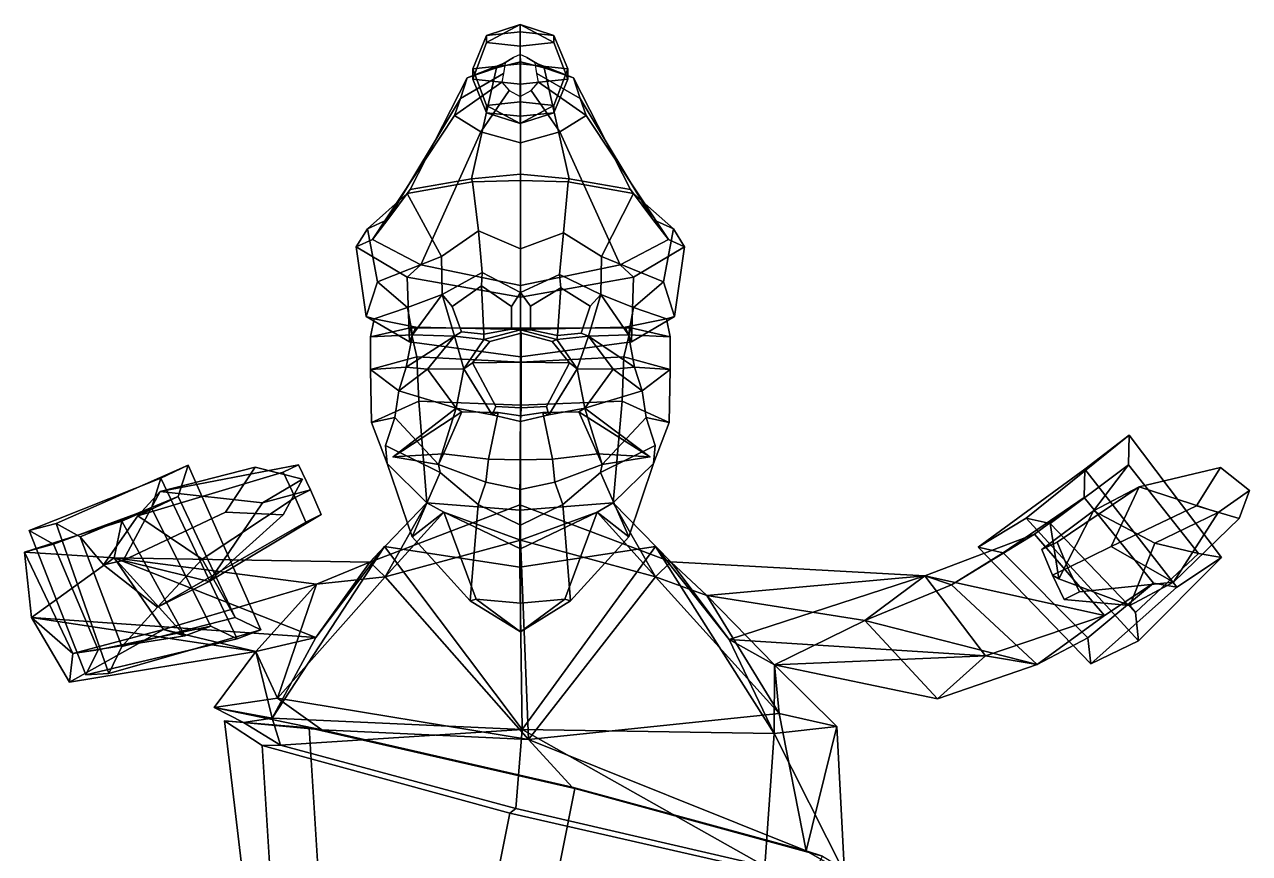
# Model space of a CAD drawing. Extents: x -202 to 294, y -149 to 403.
# Drawn here: x -202.3 to 294.2, y 66.6 to 402.8 of the extents above; entities that cross this region are included whole.
import ezdxf

# ---------------------------------------------------------------- set-up
doc = ezdxf.new("R2010")
doc.units = 0

msp = doc.modelspace()

# ---------------------------------------------------------------- linework, layer by layer
for p in [(-52.861191, 227.393738, 96.495125), (51.145378, 227.393738, 96.495125)]:
    msp.add_point(p)
for points in [[(-1.331468, 393.929443, -11.182452), (-1.331464, 402.759583, -24.632641), (-14.940356, 395.402771, -18.499847)], [(-14.940356, 395.402771, -18.499847), (-1.331464, 402.759583, -24.632641), (-14.940353, 398.349304, -33.134628)], [(-1.331464, 402.759583, -24.632641), (-1.331461, 399.822571, -40.45208), (-14.940353, 398.349304, -33.134628)], [(-1.331468, 393.929443, -11.182452), (12.277457, 395.402771, -18.499842), (-1.331464, 402.759583, -24.632641)], [(-1.331464, 402.759583, -24.632641), (12.27746, 398.349304, -33.134624), (-1.331461, 399.822571, -40.45208)], [(12.277457, 395.402771, -18.499842), (12.27746, 398.349304, -33.134624), (-1.331464, 402.759583, -24.632641)], [(-20.577364, 380.588318, -18.328737), (-14.940356, 395.402771, -18.499847), (-14.940353, 398.349304, -33.134628), (-20.57736, 384.755432, -39.025528)], [(-14.940353, 398.349304, -33.134628), (-1.331461, 399.822571, -40.45208), (-1.331459, 386.838928, -49.373886), (-20.57736, 384.755432, -39.025528)], [(12.27746, 398.349304, -33.134624), (17.914433, 384.755432, -39.02552), (-1.331459, 386.838928, -49.373886), (-1.331461, 399.822571, -40.45208)], [(17.914429, 380.588318, -18.328732), (17.914433, 384.755432, -39.02552), (12.27746, 398.349304, -33.134624), (12.277457, 395.402771, -18.499842)], [(-1.331469, 378.504822, -7.980401), (-1.331468, 393.929443, -11.182452), (-14.940356, 395.402771, -18.499847), (-20.577364, 380.588318, -18.328737)], [(-1.331469, 378.504822, -7.980401), (17.914429, 380.588318, -18.328732), (12.277457, 395.402771, -18.499842), (-1.331468, 393.929443, -11.182452)], [(-4.036875, 389.382507, -17.953238), (-7.377376, 387.26239, -18.391985), (-22.846489, 381.137878, 36.536198), (-10.91613, 385.232056, 40.94997)], [(-1.261626, 342.045898, 96.620384), (-1.289622, 387.621399, 43.525841), (-10.91613, 385.232056, 40.94997), (-21.049889, 340.176422, 89.424187)], [(-1.341453, 390.619812, -17.697182), (-4.036875, 389.382507, -17.953238), (-10.91613, 385.232056, 40.94997), (-1.289622, 387.621399, 43.525841)], [(-1.341453, 390.619812, -17.697182), (-1.289622, 387.621399, 43.525841), (8.336884, 385.232056, 40.94997), (1.353969, 389.382507, -17.953236)], [(-1.261626, 342.045898, 96.620384), (18.526634, 340.176422, 89.424187), (8.336884, 385.232056, 40.94997), (-1.289622, 387.621399, 43.525841)], [(1.353969, 389.382507, -17.953236), (8.336884, 385.232056, 40.94997), (20.267242, 381.137878, 36.536201), (4.694469, 387.26239, -18.391983)], [(-45.910194, 335.89209, 77.182449), (-21.049889, 340.176422, 89.424187), (-10.91613, 385.232056, 40.94997), (-22.846489, 381.137878, 36.536198)], [(-8.127392, 382.895813, -19.295635), (-8.814053, 379.373474, -20.024559), (-27.977474, 365.903015, 20.112207), (-25.525116, 372.705139, 27.445307)], [(-7.377376, 387.26239, -18.391985), (-8.127392, 382.895813, -19.295635), (-25.525116, 372.705139, 27.445307), (-22.846489, 381.137878, 36.536198)], [(-20.577364, 380.588318, -18.328737), (-20.57736, 384.755432, -39.025528), (-14.940352, 369.940979, -38.854359), (-14.940355, 366.994446, -24.219574)], [(-14.940352, 369.940979, -38.854359), (-20.57736, 384.755432, -39.025528), (-1.331459, 386.838928, -49.373886), (-1.33146, 371.414307, -46.171806)], [(12.277459, 369.940979, -38.854351), (-1.33146, 371.414307, -46.171806), (-1.331459, 386.838928, -49.373886), (17.914433, 384.755432, -39.02552)], [(4.694469, 387.26239, -18.391983), (20.267242, 381.137878, 36.536201), (22.945868, 372.705139, 27.445311), (5.444483, 382.895813, -19.295633)], [(5.444483, 382.895813, -19.295633), (22.945868, 372.705139, 27.445311), (25.39823, 365.903015, 20.112211), (6.131145, 379.373474, -20.024555)], [(43.386948, 335.89209, 77.182449), (20.267242, 381.137878, 36.536201), (8.336884, 385.232056, 40.94997), (18.526634, 340.176422, 89.424187)], [(17.914429, 380.588318, -18.328732), (12.277456, 366.994446, -24.219568), (12.277459, 369.940979, -38.854351), (17.914433, 384.755432, -39.02552)], [(-54.950726, 323.63028, 51.729507), (-45.910194, 335.89209, 77.182449), (-22.846489, 381.137878, 36.536198), (-25.525116, 372.705139, 27.445307)], [(-8.814053, 379.373474, -20.024559), (-5.813107, 375.930237, -20.737076), (-17.259813, 359.253693, 12.943941), (-27.977474, 365.903015, 20.112207)], [(-1.331469, 378.504822, -7.980401), (-20.577364, 380.588318, -18.328737), (-14.940355, 366.994446, -24.219574), (-1.331466, 365.521179, -16.90218)], [(-1.331469, 378.504822, -7.980401), (-1.331466, 365.521179, -16.90218), (12.277456, 366.994446, -24.219568), (17.914429, 380.588318, -18.328732)], [(6.131145, 379.373474, -20.024555), (25.39823, 365.903015, 20.112211), (14.680561, 359.253693, 12.943944), (3.130197, 375.930237, -20.737074)], [(52.427479, 323.63028, 51.729507), (22.945868, 372.705139, 27.445311), (20.267242, 381.137878, 36.536201), (43.386948, 335.89209, 77.182449)], [(-61.220665, 315.609406, 29.953623), (-54.950726, 323.63028, 51.729507), (-25.525116, 372.705139, 27.445307), (-27.977474, 365.903015, 20.112207)], [(-5.813107, 375.930237, -20.737076), (-1.341456, 373.610657, -21.217121), (-1.289627, 354.774139, 8.114732), (-17.259813, 359.253693, 12.943941)], [(3.130197, 375.930237, -20.737074), (14.680561, 359.253693, 12.943944), (-1.289627, 354.774139, 8.114732), (-1.341456, 373.610657, -21.217121)], [(58.697418, 315.609406, 29.953625), (25.39823, 365.903015, 20.112211), (22.945868, 372.705139, 27.445311), (52.427479, 323.63028, 51.729507)], [(-14.940355, 366.994446, -24.219574), (-14.940352, 369.940979, -38.854359), (-1.331472, 362.584167, -32.721561)], [(-1.331472, 362.584167, -32.721561), (-14.940352, 369.940979, -38.854359), (-1.33146, 371.414307, -46.171806)], [(-1.331472, 362.584167, -32.721561), (-1.33146, 371.414307, -46.171806), (12.277459, 369.940979, -38.854351)], [(12.277456, 366.994446, -24.219568), (-1.331472, 362.584167, -32.721561), (12.277459, 369.940979, -38.854351)], [(-41.632751, 305.348206, 10.933404), (-61.220665, 315.609406, 29.953623), (-27.977474, 365.903015, 20.112207), (-17.259813, 359.253693, 12.943941)], [(-1.331466, 365.521179, -16.90218), (-14.940355, 366.994446, -24.219574), (-1.331472, 362.584167, -32.721561)], [(-1.331466, 365.521179, -16.90218), (-1.331472, 362.584167, -32.721561), (12.277456, 366.994446, -24.219568)], [(39.109497, 305.348206, 10.933404), (14.680561, 359.253693, 12.943944), (25.39823, 365.903015, 20.112211), (58.697418, 315.609406, 29.953625)], [(-1.261628, 296.936066, -6.669971), (-41.632751, 305.348206, 10.933404), (-17.259813, 359.253693, 12.943941), (-1.289627, 354.774139, 8.114732)], [(-1.261628, 296.936066, -6.669971), (-1.289627, 354.774139, 8.114732), (14.680561, 359.253693, 12.943944), (39.109497, 305.348206, 10.933404)], [(-20.661224, 338.989014, 94.691864), (-21.049889, 340.176422, 89.424187), (-45.910194, 335.89209, 77.182449), (-47.152546, 334.23114, 82.25061)], [(-18.304399, 319.053284, 103.234856), (-20.661224, 338.989014, 94.691864), (-47.152546, 334.23114, 82.25061), (-33.245136, 308.675415, 94.079353)], [(-1.261627, 339.529663, 100.829193), (-1.261626, 342.045898, 96.620384), (-21.049889, 340.176422, 89.424187), (-20.661224, 338.989014, 94.691864)], [(-1.261628, 311.785492, 109.099426), (-1.261627, 339.529663, 100.829193), (-20.661224, 338.989014, 94.691864), (-18.304399, 319.053284, 103.234856)], [(-1.261628, 311.785492, 109.099426), (16.184868, 318.281158, 103.471062), (18.13797, 338.989014, 94.691864), (-1.261627, 339.529663, 100.829193)], [(-1.261627, 339.529663, 100.829193), (18.13797, 338.989014, 94.691864), (18.526634, 340.176422, 89.424187), (-1.261626, 342.045898, 96.620384)], [(16.184868, 318.281158, 103.471062), (31.59392, 308.675415, 94.079361), (44.629299, 334.23114, 82.25061), (18.13797, 338.989014, 94.691864)], [(18.13797, 338.989014, 94.691864), (44.629299, 334.23114, 82.25061), (43.386948, 335.89209, 77.182449), (18.526634, 340.176422, 89.424187)], [(-47.152546, 334.23114, 82.25061), (-45.910194, 335.89209, 77.182449), (-54.950726, 323.63028, 51.729507), (-63.249405, 319.956116, 53.952595)], [(-33.245136, 308.675415, 94.079353), (-47.152546, 334.23114, 82.25061), (-63.249405, 319.956116, 53.952595), (-59.202343, 298.385529, 77.292915)], [(31.59392, 308.675415, 94.079361), (56.679092, 298.385529, 77.292923), (60.726154, 319.956085, 53.952595), (44.629299, 334.23114, 82.25061)], [(44.629299, 334.23114, 82.25061), (60.726154, 319.956085, 53.952595), (52.427479, 323.63028, 51.729507), (43.386948, 335.89209, 77.182449)], [(-63.249405, 319.956116, 53.952595), (-54.950726, 323.63028, 51.729507), (-61.220665, 315.609406, 29.953623), (-67.775093, 312.620575, 29.133965)], [(60.726154, 319.956085, 53.952595), (65.251846, 312.620575, 29.133966), (58.697418, 315.609406, 29.953625), (52.427479, 323.63028, 51.729507)], [(-59.202343, 298.385529, 77.292915), (-63.249405, 319.956116, 53.952595), (-67.775093, 312.620575, 29.133965), (-63.775761, 284.325806, 42.14732)], [(-18.304399, 319.053284, 103.234856), (-33.245136, 308.675415, 94.079353), (-32.952427, 293.232452, 94.640991), (-16.735708, 302.196625, 106.165733)], [(-1.261628, 311.785492, 109.099426), (-18.304399, 319.053284, 103.234856), (-16.735708, 302.196625, 106.165733), (-1.261628, 294.054504, 108.643082)], [(-1.261628, 311.785492, 109.099426), (-1.261628, 294.054504, 108.643082), (14.616173, 301.39624, 106.212967), (16.184868, 318.281158, 103.471062)], [(16.184868, 318.281158, 103.471062), (14.616173, 301.39624, 106.212967), (31.301207, 293.232452, 94.640991), (31.59392, 308.675415, 94.079361)], [(56.679092, 298.385529, 77.292923), (61.252506, 284.325775, 42.147324), (65.251846, 312.620575, 29.133966), (60.726154, 319.956085, 53.952595)], [(-67.775093, 312.620575, 29.133965), (-61.220665, 315.609406, 29.953623), (-41.632751, 305.348206, 10.933404), (-47.161472, 300.279999, 8.500876)], [(65.251846, 312.620575, 29.133966), (44.638214, 300.279999, 8.500877), (39.109497, 305.348206, 10.933404), (58.697418, 315.609406, 29.953625)], [(-63.775761, 284.325806, 42.14732), (-67.775093, 312.620575, 29.133965), (-47.161472, 300.279999, 8.500876), (-46.266144, 274.057068, 17.940266)], [(-47.036804, 288.003052, 78.311165), (-32.952427, 293.232452, 94.640991), (-33.245136, 308.675415, 94.079353), (-59.202343, 298.385529, 77.292915)], [(44.513546, 288.003052, 78.311165), (56.679092, 298.385529, 77.292923), (31.59392, 308.675415, 94.079361), (31.301207, 293.232452, 94.640991)], [(61.252506, 284.325775, 42.147324), (43.742889, 274.057068, 17.940266), (44.638214, 300.279999, 8.500877), (65.251846, 312.620575, 29.133966)], [(-47.161472, 300.279999, 8.500876), (-41.632751, 305.348206, 10.933404), (-1.261628, 296.936066, -6.669971), (-1.261628, 292.146942, -9.965155)], [(44.638214, 300.279999, 8.500877), (-1.261628, 292.146942, -9.965155), (-1.261628, 296.936066, -6.669971), (39.109497, 305.348206, 10.933404)], [(-59.202343, 298.385529, 77.292915), (-63.775761, 284.325806, 42.14732), (-60.470219, 283.339478, 41.793922), (-47.036804, 288.003052, 78.311165)], [(-46.266144, 274.057068, 17.940266), (-47.161472, 300.279999, 8.500876), (-1.261628, 292.146942, -9.965155), (-1.261629, 268.000732, -0.879416)], [(-16.994556, 296.726257, 104.469688), (-16.735708, 302.196625, 106.165733), (-32.952427, 293.232452, 94.640991), (-28.931688, 288.357544, 94.654114)], [(-16.994556, 296.726257, 104.469688), (-4.846684, 288.35437, 106.095718), (-1.261628, 294.054504, 108.643082), (-16.735708, 302.196625, 106.165733)], [(43.742889, 274.057068, 17.940266), (-1.261629, 268.000732, -0.879416), (-1.261628, 292.146942, -9.965155), (44.638214, 300.279999, 8.500877)], [(15.123045, 296.031097, 104.268639), (14.616173, 301.39624, 106.212967), (-1.261628, 294.054504, 108.643082), (2.776564, 288.473633, 106.276031)], [(15.123045, 296.031097, 104.268639), (27.042391, 288.47702, 92.15062), (31.301207, 293.232452, 94.640991), (14.616173, 301.39624, 106.212967)], [(56.679092, 298.385529, 77.292923), (44.513546, 288.003052, 78.311165), (57.946968, 283.339478, 41.793922), (61.252506, 284.325775, 42.147324)], [(-45.064053, 276.887604, 78.655991), (-32.952427, 293.232452, 94.640991), (-47.036804, 288.003052, 78.311165)], [(-28.022158, 276.326996, 98.549278), (-32.952427, 293.232452, 94.640991), (-45.064053, 276.887604, 78.655991)], [(-25.184687, 278.167694, 97.547935), (-28.931688, 288.357544, 94.654114), (-32.952427, 293.232452, 94.640991), (-28.022158, 276.326996, 98.549278)], [(-16.0952, 277.233154, 102.64016), (-16.994556, 296.726257, 104.469688), (-28.931688, 288.357544, 94.654114), (-25.184687, 278.167694, 97.547935)], [(-4.846684, 288.35437, 106.095718), (-16.994556, 296.726257, 104.469688), (-16.0952, 277.233154, 102.64016), (-4.846684, 279.237091, 106.939919)], [(-4.846684, 279.237091, 106.939919), (-1.261628, 278.989685, 110.144325), (-1.261628, 294.054504, 108.643082), (-4.846684, 288.35437, 106.095718)], [(2.776564, 278.969025, 107.318275), (2.776564, 288.473633, 106.276031), (-1.261628, 294.054504, 108.643082), (-1.261628, 278.989685, 110.144325)], [(2.776564, 288.473633, 106.276031), (2.776564, 278.969025, 107.318275), (13.806031, 276.620758, 102.009949), (15.123045, 296.031097, 104.268639)], [(13.806031, 276.620758, 102.009949), (23.368357, 277.616791, 95.723228), (27.042391, 288.47702, 92.15062), (15.123045, 296.031097, 104.268639)], [(23.368357, 277.616791, 95.723228), (26.370941, 276.326996, 98.549278), (31.301207, 293.232452, 94.640991), (27.042391, 288.47702, 92.15062)], [(26.370941, 276.326996, 98.549278), (42.540791, 276.887634, 78.655991), (31.301207, 293.232452, 94.640991)], [(42.540791, 276.887634, 78.655991), (44.513546, 288.003052, 78.311165), (31.301207, 293.232452, 94.640991)], [(-47.036804, 288.003052, 78.311165), (-60.470219, 283.339478, 41.793922), (-61.974628, 276.071472, 42.462151), (-45.064053, 276.887604, 78.655991)], [(44.513546, 288.003052, 78.311165), (42.540791, 276.887634, 78.655991), (59.45137, 276.071503, 42.462151), (57.946968, 283.339478, 41.793922)], [(-63.775761, 284.325806, 42.14732), (-46.266144, 274.057068, 17.940266), (-43.680016, 279.975983, 15.766959), (-60.470219, 283.339478, 41.793922)], [(-61.974628, 276.071472, 42.462151), (-60.470219, 283.339478, 41.793922), (-43.680016, 279.975983, 15.766959), (-45.992378, 279.750854, 12.67251)], [(61.252506, 284.325775, 42.147324), (57.946968, 283.339478, 41.793922), (41.156761, 279.975983, 15.766959), (43.742889, 274.057068, 17.940266)], [(59.45137, 276.071503, 42.462151), (43.469116, 279.750885, 12.67251), (41.156761, 279.975983, 15.766959), (57.946968, 283.339478, 41.793922)], [(-61.99641, 262.877533, 44.641083), (-61.974628, 276.071472, 42.462151), (-45.992378, 279.750854, 12.67251), (-43.247601, 268.053802, 11.188781)], [(-46.266144, 274.057068, 17.940266), (-1.261629, 268.000732, -0.879416), (-1.261629, 279.043549, -1.258284), (-43.680016, 279.975983, 15.766959)], [(-45.992378, 279.750854, 12.67251), (-43.680016, 279.975983, 15.766959), (-1.261629, 279.043549, -1.258284), (-1.261628, 279.676697, -2.405132)], [(-43.247601, 268.053802, 11.188781), (-45.992378, 279.750854, 12.67251), (-1.261628, 279.676697, -2.405132), (-1.261628, 265.800476, -0.945824)], [(-16.0952, 277.233154, 102.64016), (-25.184687, 278.167694, 97.547935), (-28.022158, 276.326996, 98.549278), (-16.062307, 275.046112, 104.835991)], [(-16.0952, 277.233154, 102.64016), (-16.062307, 275.046112, 104.835991), (-1.261628, 278.989685, 110.144325), (-4.846684, 279.237091, 106.939919)], [(-1.003246, 277.603333, 124.536148), (-1.261628, 278.989685, 110.144325), (-16.062307, 275.046112, 104.835991), (-13.626121, 274.169067, 121.01963)], [(43.742889, 274.057068, 17.940266), (41.156761, 279.975983, 15.766959), (-1.261629, 279.043549, -1.258284), (-1.261629, 268.000732, -0.879416)], [(43.469116, 279.750885, 12.67251), (-1.261628, 279.676697, -2.405132), (-1.261629, 279.043549, -1.258284), (41.156761, 279.975983, 15.766959)], [(40.724342, 268.053802, 11.188781), (-1.261628, 265.800476, -0.945824), (-1.261628, 279.676697, -2.405132), (43.469116, 279.750885, 12.67251)], [(-1.003246, 277.603333, 124.536148), (11.619626, 274.169067, 121.01963), (13.53905, 275.046112, 104.835991), (-1.261628, 278.989685, 110.144325)], [(13.806031, 276.620758, 102.009949), (2.776564, 278.969025, 107.318275), (-1.261628, 278.989685, 110.144325), (13.53905, 275.046112, 104.835991)], [(59.473156, 262.877563, 44.641083), (40.724342, 268.053802, 11.188781), (43.469116, 279.750885, 12.67251), (59.45137, 276.071503, 42.462151)], [(-45.064053, 276.887604, 78.655991), (-61.974628, 276.071472, 42.462151), (-61.99641, 262.877533, 44.641083), (-47.505821, 263.788452, 78.504814)], [(-47.505821, 263.788452, 78.504814), (-28.022158, 276.326996, 98.549278), (-45.064053, 276.887604, 78.655991)], [(-38.851845, 262.97171, 101.72583), (-28.022158, 276.326996, 98.549278), (-47.505821, 263.788452, 78.504814)], [(-38.851845, 262.97171, 101.72583), (-24.220083, 263.125061, 104.760262), (-28.022158, 276.326996, 98.549278)], [(-24.220083, 263.125061, 104.760262), (-16.062307, 275.046112, 104.835991), (-28.022158, 276.326996, 98.549278)], [(-20.702448, 265.604736, 122.216965), (-13.626121, 274.169067, 121.01963), (-16.062307, 275.046112, 104.835991), (-24.220083, 263.125061, 104.760262)], [(-1.003246, 265.786407, 128.666168), (-1.003246, 277.603333, 124.536148), (-13.626121, 274.169067, 121.01963), (-20.702448, 265.604736, 122.216965)], [(-1.003246, 265.786407, 128.666168), (18.695955, 265.604736, 122.216965), (11.619626, 274.169067, 121.01963), (-1.003246, 277.603333, 124.536148)], [(18.695955, 265.604736, 122.216965), (21.696829, 263.125061, 104.760262), (13.53905, 275.046112, 104.835991), (11.619626, 274.169067, 121.01963)], [(13.806031, 276.620758, 102.009949), (13.53905, 275.046112, 104.835991), (26.370941, 276.326996, 98.549278), (23.368357, 277.616791, 95.723228)], [(21.696829, 263.125061, 104.760262), (26.370941, 276.326996, 98.549278), (13.53905, 275.046112, 104.835991)], [(36.328587, 262.97171, 101.72583), (26.370941, 276.326996, 98.549278), (21.696829, 263.125061, 104.760262)], [(44.982567, 263.788483, 78.504814), (42.540791, 276.887634, 78.655991), (26.370941, 276.326996, 98.549278)], [(36.328587, 262.97171, 101.72583), (44.982567, 263.788483, 78.504814), (26.370941, 276.326996, 98.549278)], [(42.540791, 276.887634, 78.655991), (44.982567, 263.788483, 78.504814), (59.473156, 262.877563, 44.641083), (59.45137, 276.071503, 42.462151)], [(-61.560055, 241.323303, 46.003769), (-61.99641, 262.877533, 44.641083), (-43.247601, 268.053802, 11.188781), (-42.454884, 250.066132, 14.099627)], [(-47.505821, 263.788452, 78.504814), (-61.99641, 262.877533, 44.641083), (-50.571896, 254.265076, 77.948036)], [(-50.571896, 254.265076, 77.948036), (-38.851845, 262.97171, 101.72583), (-47.505821, 263.788452, 78.504814)], [(-42.454884, 250.066132, 14.099627), (-43.247601, 268.053802, 11.188781), (-1.261628, 265.800476, -0.945824), (-1.261628, 248.44043, 3.485335)], [(-11.278121, 247.85675, 117.381271), (-20.702448, 265.604736, 122.216965), (-24.220083, 263.125061, 104.760262), (-12.728089, 244.538025, 104.511536)], [(-1.003246, 247.335266, 122.611298), (-1.003246, 265.786407, 128.666168), (-20.702448, 265.604736, 122.216965), (-11.278121, 247.85675, 117.381271)], [(39.931625, 250.066132, 14.099627), (-1.261628, 248.44043, 3.485335), (-1.261628, 265.800476, -0.945824), (40.724342, 268.053802, 11.188781)], [(-1.003246, 247.335266, 122.611298), (9.271628, 247.85675, 117.381271), (18.695955, 265.604736, 122.216965), (-1.003246, 265.786407, 128.666168)], [(9.271628, 247.85675, 117.381271), (10.204832, 244.538025, 104.511536), (21.696829, 263.125061, 104.760262), (18.695955, 265.604736, 122.216965)], [(48.048641, 254.265076, 77.948036), (44.982567, 263.788483, 78.504814), (36.328587, 262.97171, 101.72583)], [(59.036804, 241.323303, 46.003769), (39.931625, 250.066132, 14.099627), (40.724342, 268.053802, 11.188781), (59.473156, 262.877563, 44.641083)], [(44.982567, 263.788483, 78.504814), (48.048641, 254.265076, 77.948036), (59.473156, 262.877563, 44.641083)], [(-52.177639, 243.335205, 78.12674), (-50.571896, 254.265076, 77.948036), (-61.99641, 262.877533, 44.641083), (-61.560055, 241.323303, 46.003769)], [(-27.355223, 247.158386, 98.608398), (-38.851845, 262.97171, 101.72583), (-50.571896, 254.265076, 77.948036)], [(-27.355223, 247.158386, 98.608398), (-24.220083, 263.125061, 104.760262), (-38.851845, 262.97171, 101.72583)], [(-12.728089, 244.538025, 104.511536), (-24.220083, 263.125061, 104.760262), (-27.355223, 247.158386, 98.608398)], [(10.204832, 244.538025, 104.511536), (24.831968, 247.158386, 98.608398), (21.696829, 263.125061, 104.760262)], [(24.831968, 247.158386, 98.608398), (36.328587, 262.97171, 101.72583), (21.696829, 263.125061, 104.760262)], [(24.831968, 247.158386, 98.608398), (48.048641, 254.265076, 77.948036), (36.328587, 262.97171, 101.72583)], [(49.654385, 243.335205, 78.12674), (59.036804, 241.323303, 46.003769), (59.473156, 262.877563, 44.641083), (48.048641, 254.265076, 77.948036)], [(-52.177639, 243.335205, 78.12674), (-34.463234, 224.332428, 104.917747), (-27.355223, 247.158386, 98.608398), (-50.571896, 254.265076, 77.948036)], [(49.654385, 243.335205, 78.12674), (48.048641, 254.265076, 77.948036), (24.831968, 247.158386, 98.608398), (31.939976, 224.332428, 104.917747)], [(-55.231514, 224.711639, 50.112881), (-61.560055, 241.323303, 46.003769), (-42.454884, 250.066132, 14.099627), (-39.149845, 208.782104, 31.855993)], [(-39.149845, 208.782104, 31.855993), (-42.454884, 250.066132, 14.099627), (-1.261628, 248.44043, 3.485335), (-1.513279, 205.844543, 8.88728)], [(36.334221, 208.782104, 31.855993), (-1.513279, 205.844543, 8.88728), (-1.261628, 248.44043, 3.485335), (39.931625, 250.066132, 14.099627)], [(52.708256, 224.711639, 50.112881), (36.334221, 208.782104, 31.855993), (39.931625, 250.066132, 14.099627), (59.036804, 241.323303, 46.003769)], [(-55.231514, 224.711639, 50.112881), (-55.900864, 232.077118, 81.29702), (-52.177639, 243.335205, 78.12674), (-61.560055, 241.323303, 46.003769)], [(-52.177639, 243.335205, 78.12674), (-55.900864, 232.077118, 81.29702), (-33.780064, 221.110687, 95.906563), (-34.463234, 224.332428, 104.917747)], [(-24.989033, 245.737732, 112.608627), (-27.355223, 247.158386, 98.608398), (-52.861191, 227.393738, 96.495125)], [(-52.861191, 227.393738, 96.495125), (-27.355223, 247.158386, 98.608398), (-34.463234, 224.332428, 104.917747)], [(-32.466236, 228.689026, 115.00264), (-24.989033, 245.737732, 112.608627), (-52.861191, 227.393738, 96.495125)], [(-10.291663, 245.475464, 112.725739), (-24.989033, 245.737732, 112.608627), (-32.466236, 228.689026, 115.00264), (-14.252616, 226.497711, 123.670204)], [(-24.989033, 245.737732, 112.608627), (-10.291663, 245.475464, 112.725739), (-12.728089, 244.538025, 104.511536), (-27.355223, 247.158386, 98.608398)], [(-14.252616, 226.497711, 123.670204), (-1.261628, 226.29425, 124.353912), (-1.261628, 244.061462, 115.474304), (-10.291663, 245.475464, 112.725739)], [(-1.003246, 247.335266, 122.611298), (-11.278121, 247.85675, 117.381271), (-12.728089, 244.538025, 104.511536), (-1.261628, 241.750671, 110.43103)], [(-1.261628, 244.061462, 115.474304), (-1.261628, 241.750671, 110.43103), (-12.728089, 244.538025, 104.511536), (-10.291663, 245.475464, 112.725739)], [(-1.003246, 247.335266, 122.611298), (-1.261628, 241.750671, 110.43103), (10.204832, 244.538025, 104.511536), (9.271628, 247.85675, 117.381271)], [(11.729358, 226.497711, 123.670204), (7.768407, 245.475464, 112.725739), (-1.261628, 244.061462, 115.474304), (-1.261628, 226.29425, 124.353912)], [(-1.261628, 244.061462, 115.474304), (7.768407, 245.475464, 112.725739), (10.204832, 244.538025, 104.511536), (-1.261628, 241.750671, 110.43103)], [(22.465778, 245.737732, 112.608627), (24.831968, 247.158386, 98.608398), (10.204832, 244.538025, 104.511536), (7.768407, 245.475464, 112.725739)], [(7.768407, 245.475464, 112.725739), (11.729358, 226.497711, 123.670204), (29.94298, 228.689026, 115.00264), (22.465778, 245.737732, 112.608627)], [(22.465778, 245.737732, 112.608627), (51.145378, 227.393738, 96.495125), (24.831968, 247.158386, 98.608398)], [(29.94298, 228.689026, 115.00264), (51.145378, 227.393738, 96.495125), (22.465778, 245.737732, 112.608627)], [(51.145378, 227.393738, 96.495125), (31.939976, 224.332428, 104.917747), (24.831968, 247.158386, 98.608398)], [(49.654385, 243.335205, 78.12674), (31.939976, 224.332428, 104.917747), (31.256805, 221.110687, 95.906563), (53.377613, 232.077118, 81.29702)], [(52.708256, 224.711639, 50.112881), (59.036804, 241.323303, 46.003769), (49.654385, 243.335205, 78.12674), (53.377613, 232.077118, 81.29702)], [(184.314453, 190.807739, 118.935951), (203.660095, 202.613678, 143.094345), (245.518448, 236.294189, 93.707909), (227.540436, 222.469635, 70.574875)], [(203.660095, 202.613678, 143.094345), (213.508911, 200.369812, 136.732971), (245.247498, 224.167328, 99.885124), (245.518448, 236.294189, 93.707909)], [(282.873413, 186.68573, 90.886703), (264.821991, 174.619568, 65.87532), (227.540436, 222.469635, 70.574875), (245.518448, 236.294189, 93.707909)], [(282.873413, 186.68573, 90.886703), (245.518448, 236.294189, 93.707909), (245.247498, 224.167328, 99.885124), (273.519012, 188.303162, 97.181725)], [(-33.780064, 221.110687, 95.906563), (-55.900864, 232.077118, 81.29702), (-55.231514, 224.711639, 50.112881), (-45.153446, 195.064178, 66.107307)], [(-34.463234, 224.332428, 104.917747), (-32.466236, 228.689026, 115.00264), (-52.861191, 227.393738, 96.495125)], [(-14.252616, 226.497711, 123.670204), (-32.466236, 228.689026, 115.00264), (-34.463234, 224.332428, 104.917747), (-15.254243, 217.198669, 113.76458)], [(11.729358, 226.497711, 123.670204), (12.730985, 217.198669, 113.76458), (31.939976, 224.332428, 104.917747), (29.94298, 228.689026, 115.00264)], [(31.939976, 224.332428, 104.917747), (51.145378, 227.393738, 96.495125), (29.94298, 228.689026, 115.00264)], [(31.256805, 221.110687, 95.906563), (42.630188, 195.064178, 66.107307), (52.708256, 224.711639, 50.112881), (53.377613, 232.077118, 81.29702)], [(-189.41304, 200.420563, 129.902863), (-135.921463, 224.026978, 108.790337), (-146.948563, 218.806244, 78.780159), (-200.322037, 197.510803, 98.765388)], [(-189.41304, 200.420563, 129.902863), (-179.71875, 195.05127, 127.268486), (-139.973755, 211.318268, 111.503166), (-135.921463, 224.026978, 108.790337)], [(-91.260628, 224.203613, 125.05265), (-97.415092, 221.172302, 114.080139), (-156.339935, 203.584595, 108.79763), (-147.255692, 213.332275, 141.080566)], [(-86.282051, 214.03186, 126.071999), (-91.260628, 224.203613, 125.05265), (-147.255692, 213.332275, 141.080566), (-105.7481, 208.848358, 137.964279)], [(-116.082062, 153.639282, 75.573288), (-146.948563, 218.806244, 78.780159), (-135.921463, 224.026978, 108.790337), (-106.527306, 157.254303, 107.083603)], [(-106.527306, 157.254303, 107.083603), (-135.921463, 224.026978, 108.790337), (-139.973755, 211.318268, 111.503166), (-116.926521, 162.349548, 109.981163)], [(-86.282051, 214.03186, 126.071999), (-92.544212, 210.959351, 115.149757), (-97.415092, 221.172302, 114.080139), (-91.260628, 224.203613, 125.05265)], [(-45.153446, 195.064178, 66.107307), (-55.231514, 224.711639, 50.112881), (-39.149845, 208.782104, 31.855993), (-32.316971, 205.00119, 60.032959)], [(-18.436537, 208.04718, 115.812431), (-15.254243, 217.198669, 113.76458), (-34.463234, 224.332428, 104.917747), (-33.780064, 221.110687, 95.906563)], [(-1.261628, 226.29425, 124.353912), (-14.252616, 226.497711, 123.670204), (-15.254243, 217.198669, 113.76458), (-1.261628, 214.231873, 119.235947)], [(-1.261628, 226.29425, 124.353912), (-1.261628, 214.231873, 119.235947), (12.730985, 217.198669, 113.76458), (11.729358, 226.497711, 123.670204)], [(15.913278, 208.04718, 115.812431), (31.256805, 221.110687, 95.906563), (31.939976, 224.332428, 104.917747), (12.730985, 217.198669, 113.76458)], [(42.630188, 195.064178, 66.107307), (29.870491, 205.00119, 60.032959), (36.334221, 208.782104, 31.855993), (52.708256, 224.711639, 50.112881)], [(217.024185, 178.017883, 123.44278), (230.957199, 205.50177, 106.338577), (245.247498, 224.167328, 99.885124), (213.508911, 200.369812, 136.732971)], [(255.809601, 192.450378, 97.528374), (273.519012, 188.303162, 97.181725), (245.247498, 224.167328, 99.885124), (230.957199, 205.50177, 106.338577)], [(-200.322037, 197.510803, 98.765388), (-146.948563, 218.806244, 78.780159), (-150.746399, 206.640137, 81.350151), (-190.497986, 192.024536, 96.100632)], [(-120.784286, 205.020874, 197.71022), (-108.820847, 223.253296, 197.606018), (-147.255692, 213.332275, 141.080566), (-162.227936, 185.465729, 158.934189)], [(-92.544212, 210.959351, 115.149757), (-130.288605, 185.977325, 99.809746), (-156.339935, 203.584595, 108.79763), (-97.415092, 221.172302, 114.080139)], [(-116.082062, 153.639282, 75.573288), (-126.679832, 158.788513, 78.530861), (-150.746399, 206.640137, 81.350151), (-146.948563, 218.806244, 78.780159)], [(-89.539658, 218.421753, 189.409454), (-105.7481, 208.848358, 137.964279), (-147.255692, 213.332275, 141.080566), (-108.820847, 223.253296, 197.606018)], [(-97.478745, 203.885498, 199.4021), (-89.539658, 218.421753, 189.409454), (-108.820847, 223.253296, 197.606018), (-120.784286, 205.020874, 197.71022)], [(-21.621662, 169.062622, 97.859222), (-18.436537, 208.04718, 115.812431), (-33.780064, 221.110687, 95.906563), (-45.153446, 195.064178, 66.107307)], [(19.098406, 169.062622, 97.859222), (42.630188, 195.064178, 66.107307), (31.256805, 221.110687, 95.906563), (15.913278, 208.04718, 115.812431)], [(184.314453, 190.807739, 118.935951), (227.540436, 222.469635, 70.574875), (227.215057, 210.908691, 76.514664), (194.339218, 188.487854, 112.478653)], [(264.821991, 174.619568, 65.87532), (255.329773, 176.224091, 72.281204), (227.215057, 210.908691, 76.514664), (227.540436, 222.469635, 70.574875)], [(272.76535, 207.509308, 203.613235), (282.457611, 223.122192, 192.451248), (249.523682, 215.248108, 132.250366), (238.130142, 191.079102, 164.479919)], [(294.240387, 213.726013, 176.689484), (281.583832, 204.882874, 118.679359), (249.523682, 215.248108, 132.250366), (282.457611, 223.122192, 192.451248)], [(290.095886, 202.37616, 196.722061), (294.240387, 213.726013, 176.689484), (282.457611, 223.122192, 192.451248), (272.76535, 207.509308, 203.613235)], [(-97.478745, 203.885498, 199.4021), (-127.455704, 176.887146, 143.44458), (-105.7481, 208.848358, 137.964279), (-89.539658, 218.421753, 189.409454)], [(-82.054291, 203.996643, 127.507957), (-86.282051, 214.03186, 126.071999), (-105.7481, 208.848358, 137.964279), (-127.455704, 176.887146, 143.44458)], [(-82.054291, 203.996643, 127.507957), (-88.236702, 200.952698, 116.507912), (-92.544212, 210.959351, 115.149757), (-86.282051, 214.03186, 126.071999)], [(-1.261628, 199.701691, 122.178642), (-1.261628, 214.231873, 119.235947), (-15.254243, 217.198669, 113.76458), (-18.436537, 208.04718, 115.812431)], [(-1.261628, 199.701691, 122.178642), (15.913278, 208.04718, 115.812431), (12.730985, 217.198669, 113.76458), (-1.261628, 214.231873, 119.235947)], [(216.238754, 192.8974, 175.874741), (249.523682, 215.248108, 132.250366), (230.957199, 205.50177, 106.338577), (210.02269, 189.84314, 164.94339)], [(220.570648, 182.484985, 177.326202), (238.130142, 191.079102, 164.479919), (249.523682, 215.248108, 132.250366), (216.238754, 192.8974, 175.874741)], [(281.583832, 204.882874, 118.679359), (255.809601, 192.450378, 97.528374), (230.957199, 205.50177, 106.338577), (249.523682, 215.248108, 132.250366)], [(290.095886, 202.37616, 196.722061), (263.44458, 176.615356, 138.54248), (281.583832, 204.882874, 118.679359), (294.240387, 213.726013, 176.689484)], [(-170.169128, 183.659058, 120.946838), (-156.339935, 203.584595, 108.79763), (-139.973755, 211.318268, 111.503166), (-179.71875, 195.05127, 127.268486)], [(-162.227936, 185.465729, 158.934189), (-147.255692, 213.332275, 141.080566), (-156.339935, 203.584595, 108.79763), (-170.169128, 183.659058, 120.946838)], [(-130.288605, 185.977325, 99.809746), (-116.926521, 162.349548, 109.981163), (-139.973755, 211.318268, 111.503166), (-156.339935, 203.584595, 108.79763)], [(-88.236702, 200.952698, 116.507912), (-148.362167, 166.48584, 114.189049), (-130.288605, 185.977325, 99.809746), (-92.544212, 210.959351, 115.149757)], [(-1.470909, 208.013397, 5.078217), (-62.313862, 184.769775, 2.504004), (-39.149845, 208.782104, 31.855993), (-1.513279, 205.844543, 8.88728)], [(-62.313862, 184.769775, 2.504004), (-56.112995, 178.76358, 59.291286), (-39.149845, 208.782104, 31.855993)], [(-56.112995, 178.76358, 59.291286), (-32.316971, 205.00119, 60.032959), (-39.149845, 208.782104, 31.855993)], [(-1.513279, 205.844543, 8.88728), (36.334221, 208.782104, 31.855993), (59.709324, 184.801819, 0.22455), (-1.470909, 208.013397, 5.078217)], [(53.436806, 178.76358, 59.291286), (36.334221, 208.782104, 31.855993), (29.870491, 205.00119, 60.032959)], [(59.709324, 184.801819, 0.22455), (36.334221, 208.782104, 31.855993), (53.436806, 178.76358, 59.291286)], [(207.067154, 196.094482, 50.402435), (173.43306, 175.529541, 86.027328), (194.339218, 188.487854, 112.478653), (227.215057, 210.908691, 76.514664)], [(255.329773, 176.224091, 72.281204), (235.492905, 163.050781, 45.125141), (207.067154, 196.094482, 50.402435), (227.215057, 210.908691, 76.514664)], [(-190.497986, 192.024536, 96.100632), (-150.746399, 206.640137, 81.350151), (-162.782928, 201.413147, 47.659698), (-202.253662, 188.723541, 62.109489)], [(-162.782928, 201.413147, 47.659698), (-150.746399, 206.640137, 81.350151), (-126.679832, 158.788513, 78.530861), (-137.31665, 154.904846, 44.231686)], [(-97.478745, 203.885498, 199.4021), (-120.784286, 205.020874, 197.71022), (-162.227936, 185.465729, 158.934189), (-127.455704, 176.887146, 143.44458)], [(-82.054291, 203.996643, 127.507957), (-127.455704, 176.887146, 143.44458), (-148.362167, 166.48584, 114.189049), (-88.236702, 200.952698, 116.507912)], [(-1.470909, 208.013397, 5.078217), (-1.502693, 182.729858, -46.094997), (-56.288395, 191.101013, -36.493587), (-62.313862, 184.769775, 2.504004)], [(-1.184849, 193.592285, 67.180084), (-32.316971, 205.00119, 60.032959), (-56.112995, 178.76358, 59.291286)], [(-21.621662, 169.062622, 97.859222), (-45.153446, 195.064178, 66.107307), (-32.316971, 205.00119, 60.032959), (-19.202717, 169.754944, 81.952538)], [(-19.202717, 169.754944, 81.952538), (-32.316971, 205.00119, 60.032959), (-1.261628, 190.157471, 56.009388), (-1.261628, 168.120789, 77.656464)], [(-1.261628, 190.157471, 56.009388), (-32.316971, 205.00119, 60.032959), (-1.184849, 193.592285, 67.180084)], [(-1.261628, 156.545471, 101.101158), (-1.261628, 199.701691, 122.178642), (-18.436537, 208.04718, 115.812431), (-21.621662, 169.062622, 97.859222)], [(-1.470909, 208.013397, 5.078217), (59.709324, 184.801819, 0.22455), (53.528614, 191.101013, -36.493587), (-1.502693, 182.729858, -46.094997)], [(-1.261628, 156.545471, 101.101158), (19.098406, 169.062622, 97.859222), (15.913278, 208.04718, 115.812431), (-1.261628, 199.701691, 122.178642)], [(16.679461, 169.754944, 81.952538), (-1.261628, 168.120789, 77.656464), (-1.261628, 190.157471, 56.009388), (29.870491, 205.00119, 60.032959)], [(-1.261628, 190.157471, 56.009388), (-1.184849, 193.592285, 67.180084), (29.870491, 205.00119, 60.032959)], [(-1.184849, 193.592285, 67.180084), (53.436806, 178.76358, 59.291286), (29.870491, 205.00119, 60.032959)], [(19.098406, 169.062622, 97.859222), (16.679461, 169.754944, 81.952538), (29.870491, 205.00119, 60.032959), (42.630188, 195.064178, 66.107307)], [(214.444489, 179.463135, 166.31308), (210.02269, 189.84314, 164.94339), (230.957199, 205.50177, 106.338577), (217.024185, 178.017883, 123.44278)], [(290.095886, 202.37616, 196.722061), (272.76535, 207.509308, 203.613235), (238.130142, 191.079102, 164.479919), (263.44458, 176.615356, 138.54248)], [(263.44458, 176.615356, 138.54248), (245.728867, 167.17688, 111.944885), (255.809601, 192.450378, 97.528374), (281.583832, 204.882874, 118.679359)], [(-202.253662, 188.723541, 62.109489), (-162.782928, 201.413147, 47.659698), (-165.944672, 186.448547, -3.722428)], [(-177.351852, 139.088104, 97.448799), (-168.063797, 139.639648, 130.328629), (-189.41304, 200.420563, 129.902863), (-200.322037, 197.510803, 98.765388)], [(-168.063797, 139.639648, 130.328629), (-162.782852, 150.569519, 127.400314), (-179.71875, 195.05127, 127.268486), (-189.41304, 200.420563, 129.902863)], [(-137.31665, 154.904846, 44.231686), (-165.944672, 186.448547, -3.722428), (-162.782928, 201.413147, 47.659698)], [(229.878387, 143.455688, 107.712288), (249.290573, 152.850037, 134.218307), (203.660095, 202.613678, 143.094345), (184.314453, 190.807739, 118.935951)], [(249.290573, 152.850037, 134.218307), (248.068863, 164.34082, 129.485931), (213.508911, 200.369812, 136.732971), (203.660095, 202.613678, 143.094345)], [(245.728867, 167.17688, 111.944885), (217.024185, 178.017883, 123.44278), (213.508911, 200.369812, 136.732971), (248.068863, 164.34082, 129.485931)], [(-177.351852, 139.088104, 97.448799), (-200.322037, 197.510803, 98.765388), (-190.497986, 192.024536, 96.100632), (-172.450089, 149.200806, 94.734245)], [(-148.362167, 166.48584, 114.189049), (-170.169128, 183.659058, 120.946838), (-179.71875, 195.05127, 127.268486), (-162.782852, 150.569519, 127.400314)], [(173.43306, 175.529541, 86.027328), (207.067154, 196.094482, 50.402435), (162.611481, 179.156677, 26.323393)], [(235.492905, 163.050781, 45.125141), (162.611481, 179.156677, 26.323393), (207.067154, 196.094482, 50.402435)], [(-182.714645, 147.747559, 60.049755), (-172.450089, 149.200806, 94.734245), (-190.497986, 192.024536, 96.100632), (-202.253662, 188.723541, 62.109489)], [(-202.253662, 188.723541, 62.109489), (-165.944672, 186.448547, -3.722428), (-199.403793, 162.358643, -16.868408)], [(-182.714645, 147.747559, 60.049755), (-202.253662, 188.723541, 62.109489), (-199.403793, 162.358643, -16.868408)], [(-101.830399, 121.46991, -65.670807), (-56.288395, 191.101013, -36.493587), (-0.610459, 116.905579, -101.612526)], [(-101.830399, 121.46991, -65.670807), (-84.188339, 154.235382, -29.191), (-56.288395, 191.101013, -36.493587)], [(-84.188339, 154.235382, -29.191), (-62.313862, 184.769775, 2.504004), (-56.288395, 191.101013, -36.493587)], [(-0.610459, 116.905579, -101.612526), (-56.288395, 191.101013, -36.493587), (-1.502693, 182.729858, -46.094997)], [(1.986259, 112.831909, 116.70961), (-1.184849, 193.592285, 67.180084), (-56.112995, 178.76358, 59.291286)], [(-0.610459, 116.905579, -101.612526), (-1.502693, 182.729858, -46.094997), (53.528614, 191.101013, -36.493587)], [(1.986259, 112.831909, 116.70961), (53.436806, 178.76358, 59.291286), (-1.184849, 193.592285, 67.180084)], [(101.526398, 115.279907, -68.924423), (-0.610459, 116.905579, -101.612526), (53.528614, 191.101013, -36.493587)], [(83.379105, 153.411102, -27.588127), (53.528614, 191.101013, -36.493587), (59.709324, 184.801819, 0.22455)], [(101.526398, 115.279907, -68.924423), (53.528614, 191.101013, -36.493587), (83.379105, 153.411102, -27.588127)], [(229.878387, 143.455688, 107.712288), (184.314453, 190.807739, 118.935951), (194.339218, 188.487854, 112.478653), (228.735336, 154.096619, 103.338799)], [(220.570648, 182.484985, 177.326202), (216.238754, 192.8974, 175.874741), (210.02269, 189.84314, 164.94339), (214.444489, 179.463135, 166.31308)], [(225.386276, 172.668579, 178.369339), (263.44458, 176.615356, 138.54248), (238.130142, 191.079102, 164.479919), (220.570648, 182.484985, 177.326202)], [(245.728867, 167.17688, 111.944885), (248.068863, 164.34082, 129.485931), (273.519012, 188.303162, 97.181725), (255.809601, 192.450378, 97.528374)], [(-84.188339, 154.235382, -29.191), (-199.403793, 162.358643, -16.868408), (-165.944672, 186.448547, -3.722428)], [(-127.455704, 176.887146, 143.44458), (-162.227936, 185.465729, 158.934189), (-170.169128, 183.659058, 120.946838), (-148.362167, 166.48584, 114.189049)], [(-83.916267, 175.798096, 48.230156), (-62.313862, 184.769775, 2.504004), (-165.944672, 186.448547, -3.722428)], [(-83.916267, 175.798096, 48.230156), (-165.944672, 186.448547, -3.722428), (-145.916031, 157.386597, 35.146996)], [(-84.188339, 154.235382, -29.191), (-165.944672, 186.448547, -3.722428), (-62.313862, 184.769775, 2.504004)], [(-137.31665, 154.904846, 44.231686), (-145.916031, 157.386597, 35.146996), (-165.944672, 186.448547, -3.722428)], [(-148.362167, 166.48584, 114.189049), (-162.782852, 150.569519, 127.400314), (-116.926521, 162.349548, 109.981163), (-130.288605, 185.977325, 99.809746)], [(-83.916267, 175.798096, 48.230156), (-56.112995, 178.76358, 59.291286), (-62.313862, 184.769775, 2.504004)], [(74.285957, 171.220428, 47.474663), (59.709324, 184.801819, 0.22455), (53.436806, 178.76358, 59.291286)], [(74.285957, 171.220428, 47.474663), (162.611481, 179.156677, 26.323393), (59.709324, 184.801819, 0.22455)], [(83.379105, 153.411102, -27.588127), (59.709324, 184.801819, 0.22455), (162.611481, 179.156677, 26.323393)], [(173.43306, 175.529541, 86.027328), (208.20723, 143.219452, 75.576027), (228.735336, 154.096619, 103.338799), (194.339218, 188.487854, 112.478653)], [(229.878387, 143.455688, 107.712288), (264.821991, 174.619568, 65.87532), (282.873413, 186.68573, 90.886703), (249.290573, 152.850037, 134.218307)], [(249.290573, 152.850037, 134.218307), (282.873413, 186.68573, 90.886703), (273.519012, 188.303162, 97.181725), (248.068863, 164.34082, 129.485931)], [(1.986259, 112.831909, 116.70961), (-56.112995, 178.76358, 59.291286), (-99.735718, 129.577179, 88.419991)], [(-99.735718, 129.577179, 88.419991), (-56.112995, 178.76358, 59.291286), (-83.916267, 175.798096, 48.230156)], [(1.986259, 112.831909, 116.70961), (103.621086, 123.387177, 85.166367), (53.436806, 178.76358, 59.291286)], [(103.621086, 123.387177, 85.166367), (74.285957, 171.220428, 47.474663), (53.436806, 178.76358, 59.291286)], [(74.285957, 171.220428, 47.474663), (138.29921, 161.055023, 65.50161), (162.611481, 179.156677, 26.323393)], [(83.379105, 153.411102, -27.588127), (162.611481, 179.156677, 26.323393), (187.302475, 146.693878, 20.176849)], [(173.43306, 175.529541, 86.027328), (162.611481, 179.156677, 26.323393), (138.29921, 161.055023, 65.50161)], [(235.492905, 163.050781, 45.125141), (187.302475, 146.693878, 20.176849), (162.611481, 179.156677, 26.323393)], [(225.386276, 172.668579, 178.369339), (220.570648, 182.484985, 177.326202), (214.444489, 179.463135, 166.31308), (219.160278, 169.608337, 167.398438)], [(219.160278, 169.608337, 167.398438), (214.444489, 179.463135, 166.31308), (217.024185, 178.017883, 123.44278), (245.728867, 167.17688, 111.944885)], [(-108.486053, 148.491364, 8.899449), (-83.916267, 175.798096, 48.230156), (-145.916031, 157.386597, 35.146996)], [(-99.735718, 129.577179, 88.419991), (-83.916267, 175.798096, 48.230156), (-108.486053, 148.491364, 8.899449)], [(208.20723, 143.219452, 75.576027), (173.43306, 175.529541, 86.027328), (138.29921, 161.055023, 65.50161)], [(208.20723, 143.219452, 75.576027), (235.492905, 163.050781, 45.125141), (255.329773, 176.224091, 72.281204), (228.735336, 154.096619, 103.338799)], [(225.386276, 172.668579, 178.369339), (219.160278, 169.608337, 167.398438), (245.728867, 167.17688, 111.944885), (263.44458, 176.615356, 138.54248)], [(229.878387, 143.455688, 107.712288), (228.735336, 154.096619, 103.338799), (255.329773, 176.224091, 72.281204), (264.821991, 174.619568, 65.87532)], [(-1.261628, 156.545471, 101.101158), (-21.621662, 169.062622, 97.859222), (-19.202717, 169.754944, 81.952538)], [(-1.261628, 156.545471, 101.101158), (-19.202717, 169.754944, 81.952538), (-1.261628, 168.120789, 77.656464)], [(-1.261628, 156.545471, 101.101158), (-1.261628, 168.120789, 77.656464), (16.679461, 169.754944, 81.952538)], [(-1.261628, 156.545471, 101.101158), (16.679461, 169.754944, 81.952538), (19.098406, 169.062622, 97.859222)], [(103.621086, 123.387177, 85.166367), (101.72496, 143.049255, 13.082079), (74.285957, 171.220428, 47.474663)], [(101.72496, 143.049255, 13.082079), (138.29921, 161.055023, 65.50161), (74.285957, 171.220428, 47.474663)], [(-108.486053, 148.491364, 8.899449), (-199.403793, 162.358643, -16.868408), (-84.188339, 154.235382, -29.191)], [(-184.057632, 136.042694, 15.800035), (-199.403793, 162.358643, -16.868408), (-108.486053, 148.491364, 8.899449)], [(-182.714645, 147.747559, 60.049755), (-199.403793, 162.358643, -16.868408), (-184.057632, 136.042694, 15.800035)], [(-168.063797, 139.639648, 130.328629), (-106.527306, 157.254303, 107.083603), (-116.926521, 162.349548, 109.981163), (-162.782852, 150.569519, 127.400314)], [(167.786667, 129.32962, 53.500732), (138.29921, 161.055023, 65.50161), (101.72496, 143.049255, 13.082079)], [(208.20723, 143.219452, 75.576027), (138.29921, 161.055023, 65.50161), (167.786667, 129.32962, 53.500732)], [(208.20723, 143.219452, 75.576027), (187.302475, 146.693878, 20.176849), (235.492905, 163.050781, 45.125141)], [(-184.057632, 136.042694, 15.800035), (-108.486053, 148.491364, 8.899449), (-145.916031, 157.386597, 35.146996)], [(-182.714645, 147.747559, 60.049755), (-184.057632, 136.042694, 15.800035), (-145.916031, 157.386597, 35.146996)], [(-137.31665, 154.904846, 44.231686), (-126.679832, 158.788513, 78.530861), (-172.450089, 149.200806, 94.734245), (-182.714645, 147.747559, 60.049755)], [(-182.714645, 147.747559, 60.049755), (-145.916031, 157.386597, 35.146996), (-137.31665, 154.904846, 44.231686)], [(-177.351852, 139.088104, 97.448799), (-172.450089, 149.200806, 94.734245), (-126.679832, 158.788513, 78.530861), (-116.082062, 153.639282, 75.573288)], [(-177.351852, 139.088104, 97.448799), (-116.082062, 153.639282, 75.573288), (-106.527306, 157.254303, 107.083603), (-168.063797, 139.639648, 130.328629)], [(-101.830399, 121.46991, -65.670807), (-108.486053, 148.491364, 8.899449), (-84.188339, 154.235382, -29.191)], [(101.526398, 115.279907, -68.924423), (83.379105, 153.411102, -27.588127), (101.72496, 143.049255, 13.082079)], [(101.72496, 143.049255, 13.082079), (83.379105, 153.411102, -27.588127), (187.302475, 146.693878, 20.176849)], [(-99.735718, 129.577179, 88.419991), (-108.486053, 148.491364, 8.899449), (-125.410416, 125.816895, 3.161731)], [(-125.410416, 125.816895, 3.161731), (-108.486053, 148.491364, 8.899449), (-101.830399, 121.46991, -65.670807)], [(167.786667, 129.32962, 53.500732), (101.72496, 143.049255, 13.082079), (187.302475, 146.693878, 20.176849)], [(208.20723, 143.219452, 75.576027), (167.786667, 129.32962, 53.500732), (187.302475, 146.693878, 20.176849)], [(126.967133, 118.134735, -0.876201), (101.526398, 115.279907, -68.924423), (101.72496, 143.049255, 13.082079)], [(103.621086, 123.387177, 85.166367), (126.967133, 118.134735, -0.876201), (101.72496, 143.049255, 13.082079)], [(-81.689255, 116.809143, 87.268867), (-99.735718, 129.577179, 88.419991), (-125.410416, 125.816895, 3.161731)], [(-81.689255, 116.809143, 87.268867), (1.986259, 112.831909, 116.70961), (-99.735718, 129.577179, 88.419991)], [(-81.689255, 116.809143, 87.268867), (-125.410416, 125.816895, 3.161731), (-113.52359, 119.653687, 15.709846)], [(-113.52359, 119.653687, 15.709846), (-125.410416, 125.816895, 3.161731), (-101.830399, 121.46991, -65.670807)], [(-86.922752, 117.487823, 96.36084), (-121.151566, 120.358429, 16.637512), (-114.373932, 63.381821, 12.303626), (-83.424713, 61.331299, 92.458008)], [(-121.151566, 120.358429, 16.637512), (-86.922752, 117.487823, 96.36084), (-81.689255, 116.809143, 87.268867), (-113.52359, 119.653687, 15.709846)], [(-114.373932, 63.381821, 12.303626), (-121.151566, 120.358429, 16.637512), (-105.90136, 110.35083, -77.07917), (-102.40332, 54.194305, -80.98201)], [(-105.90136, 110.35083, -77.07917), (-121.151566, 120.358429, 16.637512), (-113.52359, 119.653687, 15.709846), (-98.484474, 110.493225, -66.217873)], [(-113.52359, 119.653687, 15.709846), (-101.830399, 121.46991, -65.670807), (-98.484474, 110.493225, -66.217873)], [(-98.484474, 110.493225, -66.217873), (-101.830399, 121.46991, -65.670807), (-0.610459, 116.905579, -101.612526)], [(114.583473, 67.730927, 61.472107), (103.621086, 123.387177, 85.166367), (1.986259, 112.831909, 116.70961)], [(114.583473, 67.730927, 61.472107), (126.967133, 118.134735, -0.876201), (103.621086, 123.387177, 85.166367)], [(-98.484474, 110.493225, -66.217873), (-0.610459, 116.905579, -101.612526), (-3.174322, 84.850708, -109.13752)], [(10.130086, 39.312866, 114.410332), (20.842171, 92.902954, 116.50695), (-86.922752, 117.487823, 96.36084), (-83.424713, 61.331299, 92.458008)], [(20.842171, 92.902954, 116.50695), (19.732719, 93.554352, 104.302467), (-81.689255, 116.809143, 87.268867), (-86.922752, 117.487823, 96.36084)], [(-81.689255, 116.809143, 87.268867), (19.732719, 93.554352, 104.302467), (1.986259, 112.831909, 116.70961)], [(97.788254, 61.415009, -92.014633), (-3.174322, 84.850708, -109.13752), (-0.610459, 116.905579, -101.612526)], [(97.788254, 61.415009, -92.014633), (-0.610459, 116.905579, -101.612526), (101.526398, 115.279907, -68.924423)], [(130.076538, 58.74118, -16.30731), (97.788254, 61.415009, -92.014633), (101.526398, 115.279907, -68.924423)], [(130.076538, 58.74118, -16.30731), (101.526398, 115.279907, -68.924423), (126.967133, 118.134735, -0.876201)], [(114.583473, 67.730927, 61.472107), (130.076538, 58.74118, -16.30731), (126.967133, 118.134735, -0.876201)], [(-105.90136, 110.35083, -77.07917), (-98.484474, 110.493225, -66.217873), (-3.174322, 84.850708, -109.13752), (-5.525905, 82.985611, -124.576759)], [(-102.40332, 54.194305, -80.98201), (-105.90136, 110.35083, -77.07917), (-5.525905, 82.985611, -124.576759), (-16.250172, 29.392456, -126.671288)], [(114.583473, 67.730927, 61.472107), (1.986259, 112.831909, 116.70961), (19.732719, 93.554352, 104.302467)], [(10.130086, 39.312866, 114.410332), (96.641922, 16.30542, 68.79126), (121.188393, 65.449402, 69.008118), (20.842171, 92.902954, 116.50695)], [(20.842171, 92.902954, 116.50695), (121.188393, 65.449402, 69.008118), (114.583473, 67.730927, 61.472107), (19.732719, 93.554352, 104.302467)], [(102.209793, 58.312408, -104.431892), (-5.525905, 82.985611, -124.576759), (-3.174322, 84.850708, -109.13752), (97.788254, 61.415009, -92.014633)], [(77.663315, 9.168442, -104.64875), (-16.250172, 29.392456, -126.671288), (-5.525905, 82.985611, -124.576759), (102.209793, 58.312408, -104.431892)], [(137.246582, 55.745667, -17.324596), (130.076538, 58.74118, -16.30731), (114.583473, 67.730927, 61.472107), (121.188393, 65.449402, 69.008118)]]:
    msp.add_3dface(points)

doc.saveas('drawing.dxf')
